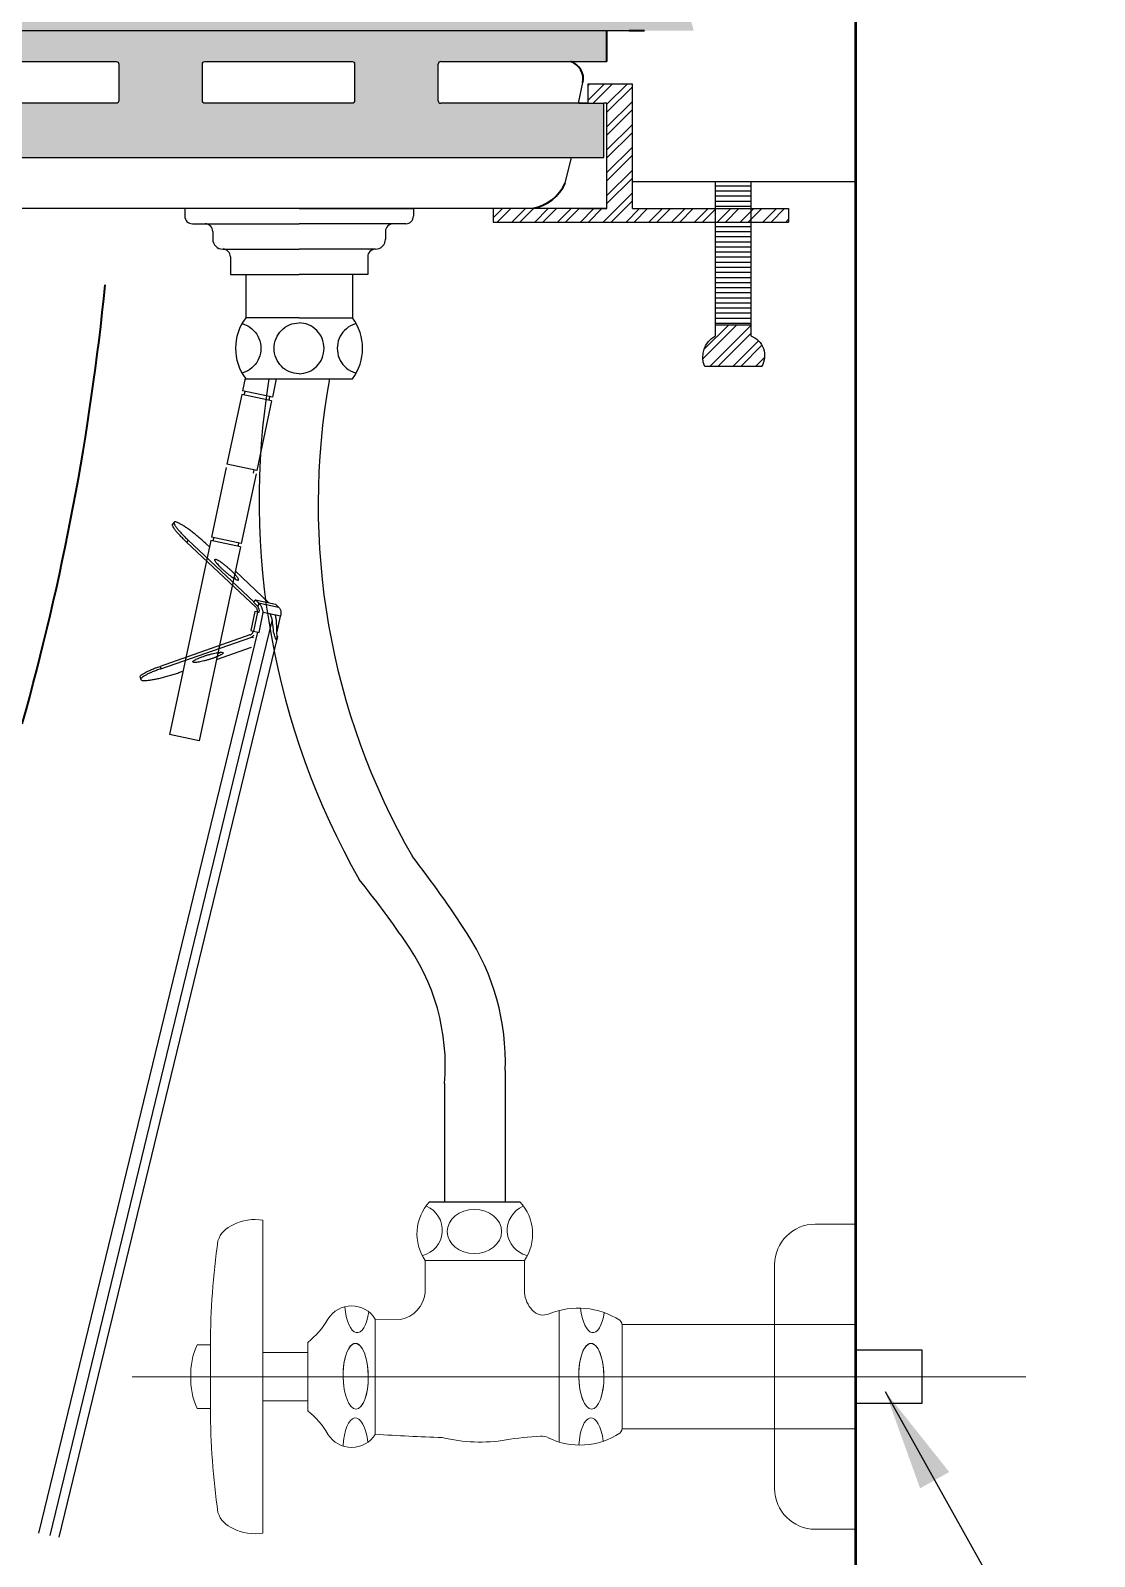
# Model space of a CAD drawing. Header units: millimetres. Extents: x 8119 to 10545, y -178 to 3253.
# Drawn here: x 9944.2 to 10153.5, y 1069.5 to 1369.5 of the extents above; entities that cross this region are included whole.
import ezdxf
from ezdxf.lldxf.tags import DXFTag

# ---------------------------------------------------------------- set-up
doc = ezdxf.new("R2010")
doc.units = ezdxf.units.MM
doc.header["$LTSCALE"] = 0.2
doc.layers.add('7', color=7, linetype='Continuous')
doc.layers.add('YA', color=7, linetype='Continuous')
for name, color, linetype, lineweight in [('AM_4', 40, 'Continuous', 13), ('AM_7', 4, 'AM_ISO08W050', 9), ('DIM', 3, 'Continuous', 15), ('LINE', 7, 'Continuous', 25), ('OUTLINE', 11, 'Continuous', 35), ('Y', 235, 'Continuous', 50)]:
    doc.layers.add(name, color=color, linetype=linetype, lineweight=lineweight)
doc.styles.add('h', font='', dxfattribs={"height": 28})
doc.styles.get('h').set_extended_font_data('Haansoft Batang')
tags = doc.linetypes.add('AM_ISO08W050', pattern=[18, 12, -1.5, 3, -1.5]).pattern_tags.tags
tags[10:11] = [DXFTag(74, 4), DXFTag(75, 0), DXFTag(340, '0'), DXFTag(46, 1.0), DXFTag(50, 0.0), DXFTag(44, 0.0), DXFTag(45, 0.0)]
tags[8:9] = [DXFTag(74, 4), DXFTag(75, 0), DXFTag(340, '0'), DXFTag(46, 1.0), DXFTag(50, 0.0), DXFTag(44, 0.0), DXFTag(45, 0.0)]
tags[6:7] = [DXFTag(74, 4), DXFTag(75, 0), DXFTag(340, '0'), DXFTag(46, 1.0), DXFTag(50, 0.0), DXFTag(44, 0.0), DXFTag(45, 0.0)]
tags[4:5] = [DXFTag(74, 4), DXFTag(75, 0), DXFTag(340, '0'), DXFTag(46, 1.0), DXFTag(50, 0.0), DXFTag(44, 0.0), DXFTag(45, 0.0)]
doc.dimstyles.new('SERIM', dxfattribs={"dimscale": 10, "dimtxt": 3, "dimasz": 2, "dimexe": 1, "dimexo": 1.5, "dimgap": 1, "dimtad": 1, "dimtoh": 1, "dimdec": 0, "dimdsep": 46, "dimtxsty": 'h', "dimcen": -0.3, "dimclrt": 2, "dimadec": 0, "dimazin": 0, "dimtfac": 1, "dimtdec": 0, "dimtmove": 1, "dimatfit": 3, "dimfxl": 0, "dimtolj": 1, "dimtzin": 0, "dimarcsym": 0})
pattern_1 = [(45, (901.8098, 15), (-2.245064, 2.245064), []), (45, (901.8098, 16.5875), (-2.245064, 2.245064), [])]
pattern_2 = [(0, (901.8098, 15), (0, 1), [])]

msp = doc.modelspace()

# ---------------------------------------------------------------- hatches: boundary and pattern name
at = {"layer": 'LINE'}
h = msp.add_hatch(color=256, dxfattribs=at)
h.dxf.hatch_style = 1
h.paths.add_polyline_path([(10068.99, 1374.54), (9569.05, 1374.54, 0.379146), (9563.55, 1369.54), (9577.45, 1369.54), (10061.99, 1369.54), (10064.99, 1369.54), (10074.63, 1369.54, 0.386899)])
h = msp.add_hatch(color=256, dxfattribs=at)
h.dxf.hatch_style = 1
h.paths.add_polyline_path([(9798.19, 1355.24), (9794.7, 1355.24, -0.414214), (9794.2, 1355.74), (9794.2, 1362.95, -0.414214), (9794.7, 1363.45), (9823.65, 1363.45, -0.414214), (9824.15, 1362.95), (9824.15, 1355.74, -0.414214), (9823.65, 1355.24), (9820.06, 1355.24), (9820.06, 1344.54), (10056.99, 1344.54), (10056.99, 1355.24), (10052.08, 1355.24), (10024.89, 1355.24, -0.414214), (10024.39, 1355.74), (10024.39, 1362.95, -0.414214), (10024.89, 1363.45), (10053.84, 1363.45), (10057.6, 1363.45), (10057.6, 1369.54), (9580.89, 1369.54), (9580.89, 1363.45), (9599.39, 1363.45, -0.414364), (9599.89, 1362.95), (9599.89, 1355.74, -0.414214), (9599.39, 1355.24), (9580.91, 1355.24), (9580.91, 1344.54), (9798.19, 1344.54)])
h.paths.add_polyline_path([(9615.75, 1355.74), (9615.75, 1362.95, -0.414214), (9616.25, 1363.45), (9645.2, 1363.45, -0.414214), (9645.7, 1362.95), (9645.7, 1355.74, -0.414214), (9645.2, 1355.24), (9616.25, 1355.24, -0.414214)], flags=16)
h.paths.add_polyline_path([(9658.45, 1355.74), (9658.45, 1362.95, -0.414214), (9658.95, 1363.45), (9687.9, 1363.45, -0.414214), (9688.4, 1362.95), (9688.4, 1355.74, -0.414214), (9687.9, 1355.24), (9658.95, 1355.24, -0.414214)], flags=16)
h.paths.add_polyline_path([(9703.77, 1355.74), (9703.77, 1362.95, -0.414214), (9704.27, 1363.45), (9733.22, 1363.45, -0.414214), (9733.72, 1362.95), (9733.72, 1355.74, -0.414214), (9733.22, 1355.24), (9704.27, 1355.24, -0.414214)], flags=16)
h.paths.add_polyline_path([(9748.4, 1355.74), (9748.4, 1362.95, -0.414214), (9748.9, 1363.45), (9777.84, 1363.45, -0.414214), (9778.34, 1362.95), (9778.34, 1355.74, -0.414214), (9777.84, 1355.24), (9748.9, 1355.24, -0.414214)], flags=16)
h.paths.add_polyline_path([(9840, 1355.74), (9840, 1362.95, -0.414214), (9840.5, 1363.45), (9869.45, 1363.45, -0.414214), (9869.95, 1362.95), (9869.95, 1355.74, -0.414214), (9869.45, 1355.24), (9840.5, 1355.24, -0.414214)], flags=16)
h.paths.add_polyline_path([(9885.22, 1355.74), (9885.22, 1362.95, -0.414214), (9885.72, 1363.45), (9914.67, 1363.45, -0.414214), (9915.17, 1362.95), (9915.17, 1355.74, -0.414214), (9914.67, 1355.24), (9885.72, 1355.24, -0.414214)], flags=16)
h.paths.add_polyline_path([(9931.61, 1355.74), (9931.61, 1362.95, -0.414214), (9932.11, 1363.45), (9961.06, 1363.45, -0.414214), (9961.56, 1362.95), (9961.56, 1355.74, -0.414214), (9961.06, 1355.24), (9932.11, 1355.24, -0.414214)], flags=16)
h.paths.add_polyline_path([(9978, 1355.74), (9978, 1362.95, -0.414214), (9978.5, 1363.45), (10007.45, 1363.45, -0.414214), (10007.95, 1362.95), (10007.95, 1355.74, -0.414214), (10007.45, 1355.24), (9978.5, 1355.24, -0.414214)], flags=16)
h = msp.add_hatch(dxfattribs=at)
h.set_pattern_fill('STEEL', color=256)
h.set_pattern_definition(pattern_1)
h.paths.add_polyline_path([(10062.6, 1359.01), (10053.83, 1359.01), (10053.83, 1355.24), (10057.29, 1355.24), (10057.6, 1355.24), (10057.6, 1334.54), (10035.22, 1334.54), (10035.22, 1331.87), (10078.95, 1331.87), (10078.95, 1334.54), (10062.6, 1334.54)])
h = msp.add_hatch(dxfattribs=at)
h.set_pattern_fill('_USER', color=256, pattern_type=0)
h.set_pattern_definition(pattern_2)
h.paths.add_polyline_path([(10078.95, 1339.85), (10085.89, 1339.85), (10085.89, 1334.54), (10078.95, 1334.54)])
h = msp.add_hatch(dxfattribs=at)
h.set_pattern_fill('STEEL', color=256)
h.set_pattern_definition(pattern_1)
h.paths.add_polyline_path([(10085.89, 1331.87), (10085.89, 1334.54), (10078.95, 1334.54), (10078.95, 1331.87)])
h = msp.add_hatch(dxfattribs=at)
h.set_pattern_fill('STEEL', color=256)
h.set_pattern_definition(pattern_1)
h.paths.add_polyline_path([(10093.33, 1334.54), (10085.89, 1334.54), (10085.89, 1331.87), (10093.33, 1331.87)])
h = msp.add_hatch(dxfattribs=at)
h.set_pattern_fill('_USER', color=256, pattern_type=0)
h.set_pattern_definition(pattern_2)
h.paths.add_polyline_path([(10078.95, 1331.87), (10085.89, 1331.87), (10085.89, 1311.61), (10078.95, 1311.61)])
h = msp.add_hatch(dxfattribs=at)
h.set_pattern_fill('STEEL', color=256)
h.set_pattern_definition(pattern_1)
h.paths.add_polyline_path([(10078.95, 1311.61), (10078.95, 1309.47, 0.394585), (10076.83, 1303.48), (10088.02, 1303.48, 0.47148), (10085.89, 1309.51), (10085.89, 1311.61)])

# ---------------------------------------------------------------- linework, layer by layer
at = {"layer": '7'}
for p, q in [((9974.53, 1334.54), (9974.53, 1333.04)), ((9997.03, 1334.54), (9974.53, 1334.54)), ((9997.03, 1334.54), (10019.53, 1334.54)), ((10019.53, 1334.54), (10019.53, 1333.04)), ((9976.03, 1331.54), (9978.53, 1331.54)), ((9978.53, 1331.54), (9997.03, 1331.54)), ((9980.03, 1330.04), (9980.03, 1328.54)), ((10015.53, 1331.54), (9997.03, 1331.54)), ((10014.03, 1330.04), (10014.03, 1328.54)), ((10018.03, 1331.54), (10015.53, 1331.54)), ((9982.03, 1326.54), (9997.03, 1326.54)), ((10012.03, 1326.54), (9997.03, 1326.54)), ((9983.53, 1325.04), (9983.53, 1321.54)), ((10010.53, 1325.04), (10010.53, 1321.54)), ((9983.53, 1321.54), (9997.03, 1321.54)), ((9986.53, 1321.54), (9986.53, 1313.04)), ((10010.53, 1321.54), (9997.03, 1321.54)), ((10007.53, 1321.54), (10007.53, 1313.04)), ((9997.03, 1313.04), (9986.53, 1313.04)), ((9997.03, 1313.04), (10007.53, 1313.04)), ((9986.43, 1301.17), (9985.9, 1298.67)), ((9986.53, 1301.04), (10007.53, 1301.04)), ((9992.53, 1301.04), (9991.77, 1297.42)), ((9985.75, 1297.98), (9982.84, 1284.29)), ((9991.62, 1296.73), (9985.75, 1297.98)), ((9991.77, 1297.42), (9985.9, 1298.67)), ((9986.24, 1297.88), (9986.39, 1298.56)), ((9991.62, 1296.73), (9988.71, 1283.04)), ((9991.13, 1296.84), (9991.28, 1297.52)), ((9982.69, 1283.6), (9979.78, 1269.91)), ((9988.71, 1283.04), (9982.84, 1284.29)), ((9988.56, 1282.35), (9985.65, 1268.66)), ((9988.07, 1282.46), (9988.22, 1283.14))]:
    msp.add_line(p, q, dxfattribs=at)
at = {"layer": '7', "color": 0}
for p, q in [((9972.45, 1272.86), (9972.13, 1272.48)), ((9985.65, 1268.66), (9979.78, 1269.91)), ((9980.13, 1269.12), (9980.27, 1269.8)), ((9979.64, 1269.22), (9971.53, 1231.08)), ((9975.21, 1269.31), (9974.88, 1268.94)), ((9974.88, 1268.94), (9988.53, 1256.12)), ((9988.13, 1257.17), (9975.21, 1269.31)), ((9985.51, 1267.98), (9977.4, 1229.83)), ((9979.38, 1267.99), (9978.78, 1268.56)), ((9985.51, 1267.98), (9979.64, 1269.22)), ((9985.02, 1268.08), (9985.16, 1268.76)), ((9991.08, 1257), (9984.49, 1263.19)), ((9988.45, 1257.55), (9988.06, 1257.11)), ((9989.06, 1256.98), (9988.45, 1257.55)), ((9988.45, 1257.55), (9992.37, 1256.72)), ((9988.32, 1255.28), (9987.52, 1251.52)), ((9988.06, 1257.11), (9988.67, 1256.53)), ((9988.87, 1255.16), (9988.07, 1251.4)), ((9989.12, 1255.11), (9988.32, 1255.28)), ((9989.1, 1256.94), (9988.94, 1256.19)), ((9989.06, 1256.98), (9992.98, 1256.15)), ((9989.16, 1251.17), (9989.99, 1255.08)), ((9993.34, 1254.37), (9989.95, 1255.09)), ((9992.98, 1256.15), (9992.37, 1256.72)), ((9993.32, 1254.38), (9992.66, 1251.27)), ((9948.08, 1073.56), (9991.71, 1253.47)), ((9987.53, 1251.52), (9989.16, 1251.17)), ((9992.67, 1251.08), (9993.36, 1254.37)), ((9988.86, 1251.23), (9945.79, 1074.01)), ((9992.78, 1250.4), (9949.74, 1073.22)), ((9987.37, 1250.67), (9969.69, 1244.5)), ((9969.83, 1244.03), (9987.51, 1250.19)), ((9988.03, 1250.08), (9987.51, 1250.19)), ((9992.69, 1250.42), (9992.78, 1250.4)), ((9980.8, 1245.85), (9987.64, 1248.24)), ((9965.73, 1242.39), (9965.87, 1241.92)), ((9969.69, 1244.5), (9969.83, 1244.03)), ((9973.4, 1243.27), (9974.18, 1243.54)), ((9977.4, 1229.83), (9971.53, 1231.08))]:
    msp.add_line(p, q, dxfattribs=at)
at = {"layer": '7'}
for points in [[(9985.79, 1311.9, -0.038645), (9986.49, 1311.66, -0.099233), (9988.08, 1310.57, -0.097724), (9989.14, 1308.96, -0.096683), (9989.52, 1307.04, -0.096683), (9989.14, 1305.12, -0.097724), (9988.08, 1303.5, -0.099233), (9986.49, 1302.42, -0.038645), (9985.79, 1302.18, -0.100326)], [(9997.03, 1302.04, -0.100326), (9995.16, 1302.42, -0.099233), (9993.56, 1303.5, -0.097724), (9992.5, 1305.12, -0.096683), (9992.13, 1307.04, -0.096683), (9992.5, 1308.96, -0.097724), (9993.56, 1310.57, -0.099233), (9995.16, 1311.66, -0.100326), (9997.03, 1312.04)], [(9997.03, 1302.04, 0.100326), (9998.9, 1302.42, 0.099233), (10000.49, 1303.5, 0.097724), (10001.55, 1305.12, 0.096683), (10001.93, 1307.04, 0.096683), (10001.55, 1308.96, 0.097724), (10000.49, 1310.57, 0.099233), (9998.9, 1311.66, 0.100326), (9997.03, 1312.04)], [(10008.27, 1311.9, 0.038645), (10007.57, 1311.66, 0.099233), (10005.97, 1310.57, 0.097724), (10004.91, 1308.96, 0.096683), (10004.54, 1307.04, 0.096683), (10004.91, 1305.12, 0.097724), (10005.97, 1303.5, 0.099233), (10007.57, 1302.42, 0.038645), (10008.27, 1302.18, 0.100326)]]:
    msp.add_lwpolyline(points, format="xyb", dxfattribs=at)
for centre, radius, start, end in [((9976.03, 1333.04), 1.5, 180, 270), ((10018.03, 1333.04), 1.5, 270, 0), ((9978.53, 1330.04), 1.5, 0, 90), ((10015.53, 1330.04), 1.5, 90, 180), ((9982.03, 1328.54), 2, 180, 270), ((9982.03, 1325.04), 1.5, 0, 90), ((10012.03, 1325.04), 1.5, 90, 180), ((10012.03, 1328.54), 2, 270, 0), ((9994.53, 1307.04), 10, 143.1301, 216.8699), ((9994.53, 1307.04), 10, 143.1301, 216.8699), ((9999.53, 1307.04), 10, 323.1301, 36.8699)]:
    msp.add_arc(centre, radius, start, end, dxfattribs=at)
at = {"layer": '7', "color": 0}
for points in [[(9974.88, 1268.94), (9974.21, 1269.59), (9973.61, 1270.21), (9973.09, 1270.78), (9972.67, 1271.29), (9972.36, 1271.73), (9972.16, 1272.09), (9972.09, 1272.34), (9972.13, 1272.48)], [(9974.88, 1268.94), (9974.21, 1269.59), (9973.61, 1270.21), (9973.09, 1270.78), (9972.67, 1271.29), (9972.36, 1271.73), (9972.16, 1272.09), (9972.09, 1272.34), (9972.13, 1272.48)], [(9974.88, 1268.94), (9974.21, 1269.59), (9973.61, 1270.21), (9973.09, 1270.78), (9972.67, 1271.29), (9972.36, 1271.73), (9972.16, 1272.09), (9972.09, 1272.34), (9972.13, 1272.48)], [(9972.45, 1272.86), (9972.41, 1272.72), (9972.48, 1272.46), (9972.68, 1272.11), (9972.99, 1271.67), (9973.41, 1271.15), (9973.93, 1270.58), (9974.54, 1269.96), (9975.21, 1269.31)], [(9972.45, 1272.86), (9972.41, 1272.72), (9972.48, 1272.46), (9972.68, 1272.11), (9972.99, 1271.67), (9973.41, 1271.15), (9973.93, 1270.58), (9974.54, 1269.96), (9975.21, 1269.31)], [(9972.45, 1272.86), (9972.41, 1272.72), (9972.48, 1272.46), (9972.68, 1272.11), (9972.99, 1271.67), (9973.41, 1271.15), (9973.93, 1270.58), (9974.54, 1269.96), (9975.21, 1269.31)], [(9978.78, 1268.56), (9978.06, 1269.21), (9977.31, 1269.86), (9976.55, 1270.49), (9975.81, 1271.07), (9975.1, 1271.59), (9974.44, 1272.05), (9973.84, 1272.41), (9973.34, 1272.68), (9972.93, 1272.85), (9972.64, 1272.92), (9972.46, 1272.87), (9972.45, 1272.86)], [(9978.78, 1268.56), (9978.06, 1269.21), (9977.31, 1269.86), (9976.55, 1270.49), (9975.81, 1271.07), (9975.1, 1271.59), (9974.44, 1272.05), (9973.84, 1272.41), (9973.34, 1272.68), (9972.93, 1272.85), (9972.64, 1272.92), (9972.46, 1272.87), (9972.45, 1272.86)], [(9978.78, 1268.56), (9978.06, 1269.21), (9977.31, 1269.86), (9976.55, 1270.49), (9975.81, 1271.07), (9975.1, 1271.59), (9974.44, 1272.05), (9973.84, 1272.41), (9973.34, 1272.68), (9972.93, 1272.85), (9972.64, 1272.92), (9972.46, 1272.87), (9972.45, 1272.86)], [(9980.44, 1265.52), (9980.41, 1265.46), (9980.45, 1265.31), (9980.49, 1265.24)], [(9980.44, 1265.52), (9980.41, 1265.46), (9980.45, 1265.31), (9980.49, 1265.24)], [(9980.44, 1265.52), (9980.41, 1265.46), (9980.45, 1265.31), (9980.49, 1265.24)], [(9980.6, 1265.54), (9980.46, 1265.54), (9980.44, 1265.52)], [(9980.6, 1265.54), (9980.46, 1265.54), (9980.44, 1265.52)], [(9980.6, 1265.54), (9980.46, 1265.54), (9980.44, 1265.52)], [(9980.49, 1265.24), (9980.58, 1265.08), (9980.8, 1264.8), (9981.09, 1264.46), (9981.45, 1264.09), (9981.86, 1263.69), (9982.3, 1263.29), (9982.76, 1262.89), (9983.22, 1262.52), (9983.67, 1262.19), (9984.08, 1261.9), (9984.44, 1261.68), (9984.74, 1261.53), (9984.96, 1261.45)], [(9984.37, 1262.63), (9984.11, 1262.91), (9983.7, 1263.3), (9983.26, 1263.7), (9982.8, 1264.1), (9982.33, 1264.47), (9981.89, 1264.81), (9981.48, 1265.09), (9981.12, 1265.31), (9980.82, 1265.47), (9980.6, 1265.54)], [(9984.61, 1261.59), (9984.43, 1261.82), (9984.25, 1262.04)], [(9985.12, 1261.47), (9985.14, 1261.53), (9985.1, 1261.69), (9984.97, 1261.91), (9984.75, 1262.2), (9984.46, 1262.53), (9984.37, 1262.63)], [(9985.12, 1261.47), (9985.14, 1261.53), (9985.1, 1261.69), (9984.97, 1261.91), (9984.75, 1262.2), (9984.46, 1262.53), (9984.37, 1262.63)], [(9985.12, 1261.47), (9985.14, 1261.53), (9985.1, 1261.69), (9984.97, 1261.91), (9984.75, 1262.2), (9984.46, 1262.53), (9984.37, 1262.63)], [(9984.96, 1261.45), (9985.09, 1261.45), (9985.12, 1261.47)], [(9984.96, 1261.45), (9985.09, 1261.45), (9985.12, 1261.47)], [(9984.96, 1261.45), (9985.09, 1261.45), (9985.12, 1261.47)], [(9988.82, 1255.24), (9988.83, 1255.38), (9988.81, 1255.59), (9988.76, 1255.79), (9988.66, 1255.97), (9988.53, 1256.12)], [(9988.82, 1255.24), (9988.83, 1255.38), (9988.81, 1255.59), (9988.76, 1255.79), (9988.66, 1255.97), (9988.53, 1256.12)], [(9988.82, 1255.24), (9988.83, 1255.38), (9988.81, 1255.59), (9988.76, 1255.79), (9988.66, 1255.97), (9988.53, 1256.12)], [(9988.67, 1256.53), (9988.77, 1256.43), (9988.86, 1256.31), (9988.94, 1256.19)], [(9988.67, 1256.53), (9988.77, 1256.43), (9988.86, 1256.31), (9988.94, 1256.19)], [(9988.67, 1256.53), (9988.77, 1256.43), (9988.86, 1256.31), (9988.94, 1256.19)], [(9988.81, 1255.18), (9988.82, 1255.24)], [(9988.94, 1256.19), (9989.05, 1255.95), (9989.13, 1255.68), (9989.15, 1255.4), (9989.12, 1255.11)], [(9988.94, 1256.19), (9989.05, 1255.95), (9989.13, 1255.68), (9989.15, 1255.4), (9989.12, 1255.11)], [(9988.94, 1256.19), (9989.05, 1255.95), (9989.13, 1255.68), (9989.15, 1255.4), (9989.12, 1255.11)], [(9989.1, 1256.94), (9989.08, 1256.96), (9989.06, 1256.98)], [(9989.1, 1256.94), (9989.08, 1256.96), (9989.06, 1256.98)], [(9989.1, 1256.94), (9989.08, 1256.96), (9989.06, 1256.98)], [(9989.95, 1255.09), (9989.93, 1255.3), (9989.89, 1255.51), (9989.83, 1255.72), (9989.76, 1255.93), (9989.66, 1256.15), (9989.55, 1256.36), (9989.42, 1256.57), (9989.26, 1256.76), (9989.1, 1256.94)], [(9989.95, 1255.09), (9989.93, 1255.3), (9989.89, 1255.51), (9989.83, 1255.72), (9989.76, 1255.93), (9989.66, 1256.15), (9989.55, 1256.36), (9989.42, 1256.57), (9989.26, 1256.76), (9989.1, 1256.94)], [(9989.95, 1255.09), (9989.93, 1255.3), (9989.89, 1255.51), (9989.83, 1255.72), (9989.76, 1255.93), (9989.66, 1256.15), (9989.55, 1256.36), (9989.42, 1256.57), (9989.26, 1256.76), (9989.1, 1256.94)], [(9991.28, 1254.81), (9991.37, 1254.67), (9991.43, 1254.54), (9991.48, 1254.4), (9991.52, 1254.27), (9991.56, 1254.14), (9991.6, 1254.01), (9991.65, 1253.88), (9991.68, 1253.75), (9991.7, 1253.61), (9991.71, 1253.47)], [(9991.28, 1254.81), (9991.37, 1254.67), (9991.43, 1254.54), (9991.48, 1254.4), (9991.52, 1254.27), (9991.56, 1254.14), (9991.6, 1254.01), (9991.65, 1253.88), (9991.68, 1253.75), (9991.7, 1253.61), (9991.71, 1253.47)], [(9991.28, 1254.81), (9991.37, 1254.67), (9991.43, 1254.54), (9991.48, 1254.4), (9991.52, 1254.27), (9991.56, 1254.14), (9991.6, 1254.01), (9991.65, 1253.88), (9991.68, 1253.75), (9991.7, 1253.61), (9991.71, 1253.47)], [(9992.58, 1253.29), (9992.58, 1253.43), (9992.57, 1253.57), (9992.54, 1253.7), (9992.51, 1253.82), (9992.49, 1253.95), (9992.47, 1254.08), (9992.46, 1254.2), (9992.44, 1254.33), (9992.41, 1254.45), (9992.39, 1254.57)], [(9992.58, 1253.29), (9992.58, 1253.43), (9992.57, 1253.57), (9992.54, 1253.7), (9992.51, 1253.82), (9992.49, 1253.95), (9992.47, 1254.08), (9992.46, 1254.2), (9992.44, 1254.33), (9992.41, 1254.45), (9992.39, 1254.57)], [(9992.58, 1253.29), (9992.58, 1253.43), (9992.57, 1253.57), (9992.54, 1253.7), (9992.51, 1253.82), (9992.49, 1253.95), (9992.47, 1254.08), (9992.46, 1254.2), (9992.44, 1254.33), (9992.41, 1254.45), (9992.39, 1254.57)], [(9993.02, 1256.11), (9993, 1256.13), (9992.98, 1256.15)], [(9993.02, 1256.11), (9993, 1256.13), (9992.98, 1256.15)], [(9993.02, 1256.11), (9993, 1256.13), (9992.98, 1256.15)], [(9993.02, 1256.11), (9993.18, 1255.93), (9993.3, 1255.74), (9993.38, 1255.53), (9993.44, 1255.31), (9993.46, 1255.08), (9993.45, 1254.84), (9993.42, 1254.65)], [(9993.02, 1256.11), (9993.18, 1255.93), (9993.3, 1255.74), (9993.38, 1255.53), (9993.44, 1255.31), (9993.46, 1255.08), (9993.45, 1254.84), (9993.42, 1254.65)], [(9993.02, 1256.11), (9993.18, 1255.93), (9993.3, 1255.74), (9993.38, 1255.53), (9993.44, 1255.31), (9993.46, 1255.08), (9993.45, 1254.84), (9993.42, 1254.65)], [(9993.42, 1254.65), (9993.41, 1254.6), (9993.34, 1254.37)], [(9993.42, 1254.65), (9993.41, 1254.6), (9993.34, 1254.37)], [(9993.42, 1254.65), (9993.41, 1254.6), (9993.34, 1254.37)], [(9987.97, 1251.28), (9988.01, 1251.41)], [(9991.71, 1253.47), (9991.72, 1253.27), (9991.74, 1253.08), (9991.77, 1252.88), (9991.8, 1252.69), (9991.84, 1252.47), (9991.88, 1252.23), (9991.9, 1251.95), (9991.92, 1251.65), (9991.96, 1251.32), (9992.05, 1250.98), (9992.15, 1250.66), (9992.24, 1250.37), (9992.32, 1250.12), (9992.39, 1249.93), (9992.47, 1249.8), (9992.54, 1249.74), (9992.6, 1249.77), (9992.64, 1249.87), (9992.65, 1249.91)], [(9991.71, 1253.47), (9991.72, 1253.27), (9991.74, 1253.08), (9991.77, 1252.88), (9991.8, 1252.69), (9991.84, 1252.47), (9991.88, 1252.23), (9991.9, 1251.95), (9991.92, 1251.65), (9991.96, 1251.32), (9992.05, 1250.98), (9992.15, 1250.66), (9992.24, 1250.37), (9992.32, 1250.12), (9992.39, 1249.93), (9992.47, 1249.8), (9992.54, 1249.74), (9992.6, 1249.77), (9992.64, 1249.87), (9992.65, 1249.91)], [(9991.71, 1253.47), (9991.72, 1253.27), (9991.74, 1253.08), (9991.77, 1252.88), (9991.8, 1252.69), (9991.84, 1252.47), (9991.88, 1252.23), (9991.9, 1251.95), (9991.92, 1251.65), (9991.96, 1251.32), (9992.05, 1250.98), (9992.15, 1250.66), (9992.24, 1250.37), (9992.32, 1250.12), (9992.39, 1249.93), (9992.47, 1249.8), (9992.54, 1249.74), (9992.6, 1249.77), (9992.64, 1249.87), (9992.65, 1249.91)], [(9992.65, 1249.91), (9992.67, 1250.04), (9992.69, 1250.27), (9992.69, 1250.53), (9992.68, 1250.83), (9992.66, 1251.16), (9992.66, 1251.48), (9992.66, 1251.79), (9992.67, 1252.06), (9992.66, 1252.3), (9992.63, 1252.51), (9992.61, 1252.7), (9992.6, 1252.9), (9992.59, 1253.09), (9992.58, 1253.29)], [(9987.37, 1250.67), (9987.55, 1250.75), (9987.71, 1250.88), (9987.85, 1251.03), (9987.95, 1251.22), (9987.97, 1251.28)], [(9987.37, 1250.67), (9987.55, 1250.75), (9987.71, 1250.88), (9987.85, 1251.03), (9987.95, 1251.22), (9987.97, 1251.28)], [(9987.37, 1250.67), (9987.55, 1250.75), (9987.71, 1250.88), (9987.85, 1251.03), (9987.95, 1251.22), (9987.97, 1251.28)], [(9988.15, 1250.64), (9988.03, 1250.51), (9987.78, 1250.32), (9987.51, 1250.19)], [(9988.15, 1250.64), (9988.03, 1250.51), (9987.78, 1250.32), (9987.51, 1250.19)], [(9988.15, 1250.64), (9988.03, 1250.51), (9987.78, 1250.32), (9987.51, 1250.19)], [(9976.15, 1245.37), (9976.15, 1245.43), (9976.25, 1245.56), (9976.47, 1245.71), (9976.78, 1245.88), (9977.18, 1246.07), (9977.66, 1246.27), (9978.19, 1246.46), (9978.76, 1246.65), (9979.34, 1246.82), (9979.92, 1246.98), (9980.46, 1247.1), (9980.95, 1247.19), (9981.37, 1247.25), (9981.7, 1247.27), (9981.94, 1247.25)], [(9976.29, 1245.28), (9976.17, 1245.34), (9976.15, 1245.37)], [(9976.29, 1245.28), (9976.17, 1245.34), (9976.15, 1245.37)], [(9976.29, 1245.28), (9976.17, 1245.34), (9976.15, 1245.37)], [(9980.92, 1246.41), (9980.57, 1246.27), (9980.04, 1246.07), (9979.47, 1245.88), (9978.89, 1245.71), (9978.31, 1245.56), (9977.77, 1245.43), (9977.28, 1245.34), (9976.86, 1245.28), (9976.53, 1245.26), (9976.29, 1245.28)], [(9982.08, 1247.16), (9982.08, 1247.1), (9981.98, 1246.98), (9981.76, 1246.82), (9981.45, 1246.65), (9981.05, 1246.46), (9980.92, 1246.41)], [(9982.08, 1247.16), (9982.08, 1247.1), (9981.98, 1246.98), (9981.76, 1246.82), (9981.45, 1246.65), (9981.05, 1246.46), (9980.92, 1246.41)], [(9982.08, 1247.16), (9982.08, 1247.1), (9981.98, 1246.98), (9981.76, 1246.82), (9981.45, 1246.65), (9981.05, 1246.46), (9980.92, 1246.41)], [(9981.57, 1247.26), (9981.31, 1247.12), (9981.05, 1247)], [(9981.94, 1247.25), (9982.06, 1247.19), (9982.08, 1247.16)], [(9981.94, 1247.25), (9982.06, 1247.19), (9982.08, 1247.16)], [(9981.94, 1247.25), (9982.06, 1247.19), (9982.08, 1247.16)], [(9965.73, 1242.39), (9965.75, 1242.53), (9965.92, 1242.74), (9966.24, 1242.98), (9966.71, 1243.25), (9967.3, 1243.55), (9968.01, 1243.87), (9968.81, 1244.19), (9969.69, 1244.5)], [(9965.73, 1242.39), (9965.75, 1242.53), (9965.92, 1242.74), (9966.24, 1242.98), (9966.71, 1243.25), (9967.3, 1243.55), (9968.01, 1243.87), (9968.81, 1244.19), (9969.69, 1244.5)], [(9965.73, 1242.39), (9965.75, 1242.53), (9965.92, 1242.74), (9966.24, 1242.98), (9966.71, 1243.25), (9967.3, 1243.55), (9968.01, 1243.87), (9968.81, 1244.19), (9969.69, 1244.5)], [(9969.83, 1244.03), (9968.96, 1243.71), (9968.15, 1243.39), (9967.45, 1243.08), (9966.85, 1242.78), (9966.39, 1242.51), (9966.07, 1242.26), (9965.89, 1242.06), (9965.87, 1241.92)], [(9969.83, 1244.03), (9968.96, 1243.71), (9968.15, 1243.39), (9967.45, 1243.08), (9966.85, 1242.78), (9966.39, 1242.51), (9966.07, 1242.26), (9965.89, 1242.06), (9965.87, 1241.92)], [(9969.83, 1244.03), (9968.96, 1243.71), (9968.15, 1243.39), (9967.45, 1243.08), (9966.85, 1242.78), (9966.39, 1242.51), (9966.07, 1242.26), (9965.89, 1242.06), (9965.87, 1241.92)], [(9965.87, 1241.92), (9965.88, 1241.9), (9966.02, 1241.79), (9966.32, 1241.72), (9966.76, 1241.71), (9967.33, 1241.76), (9968.02, 1241.85), (9968.8, 1241.99), (9969.67, 1242.18), (9970.59, 1242.41), (9971.53, 1242.68), (9972.48, 1242.96), (9973.4, 1243.27)], [(9965.87, 1241.92), (9965.88, 1241.9), (9966.02, 1241.79), (9966.32, 1241.72), (9966.76, 1241.71), (9967.33, 1241.76), (9968.02, 1241.85), (9968.8, 1241.99), (9969.67, 1242.18), (9970.59, 1242.41), (9971.53, 1242.68), (9972.48, 1242.96), (9973.4, 1243.27)], [(9965.87, 1241.92), (9965.88, 1241.9), (9966.02, 1241.79), (9966.32, 1241.72), (9966.76, 1241.71), (9967.33, 1241.76), (9968.02, 1241.85), (9968.8, 1241.99), (9969.67, 1242.18), (9970.59, 1242.41), (9971.53, 1242.68), (9972.48, 1242.96), (9973.4, 1243.27)]]:
    msp.add_spline(points, degree=3, dxfattribs=at)
for points, knots in [([(9980.49, 1265.24), (9980.52, 1265.19), (9980.61, 1265.03), (9980.82, 1264.77), (9981.1, 1264.44), (9981.46, 1264.07), (9981.86, 1263.68), (9982.3, 1263.29), (9982.75, 1262.9), (9983.21, 1262.53), (9983.65, 1262.2), (9983.98, 1261.97), (9984.16, 1261.85), (9984.2, 1261.82)], [0, 0, 0, 0, 0.184962, 0.543099, 0.987948, 1.503848, 2.071878, 2.670879, 3.278402, 3.871645, 4.428396, 4.927975, 5.072969, 5.072969, 5.072969, 5.072969]), ([(9980.49, 1265.24), (9980.52, 1265.19), (9980.61, 1265.03), (9980.82, 1264.77), (9981.1, 1264.44), (9981.46, 1264.07), (9981.86, 1263.68), (9982.3, 1263.29), (9982.75, 1262.9), (9983.21, 1262.53), (9983.65, 1262.2), (9983.98, 1261.97), (9984.16, 1261.85), (9984.2, 1261.82)], [0, 0, 0, 0, 0.184962, 0.543099, 0.987948, 1.503848, 2.071878, 2.670879, 3.278402, 3.871645, 4.428396, 4.927975, 5.072969, 5.072969, 5.072969, 5.072969]), ([(9984.37, 1262.63), (9984.28, 1262.72), (9984.07, 1262.95), (9983.69, 1263.31), (9983.26, 1263.71), (9982.8, 1264.1), (9982.34, 1264.47), (9981.91, 1264.8), (9981.5, 1265.08), (9981.14, 1265.3), (9980.85, 1265.46), (9980.67, 1265.52), (9980.6, 1265.54)], [0.000193, 0.000193, 0.000193, 0.000193, 0.380185, 0.948214, 1.547216, 2.154738, 2.747981, 3.304733, 3.804311, 4.228517, 4.562715, 4.797626, 4.797626, 4.797626, 4.797626]), ([(9984.37, 1262.63), (9984.28, 1262.72), (9984.07, 1262.95), (9983.69, 1263.31), (9983.26, 1263.71), (9982.8, 1264.1), (9982.34, 1264.47), (9981.91, 1264.8), (9981.5, 1265.08), (9981.14, 1265.3), (9980.85, 1265.46), (9980.67, 1265.52), (9980.6, 1265.54)], [0.000193, 0.000193, 0.000193, 0.000193, 0.380185, 0.948214, 1.547216, 2.154738, 2.747981, 3.304733, 3.804311, 4.228517, 4.562715, 4.797626, 4.797626, 4.797626, 4.797626]), ([(9984.2, 1261.82), (9984.28, 1261.78), (9984.45, 1261.67), (9984.7, 1261.53), (9984.88, 1261.47), (9984.96, 1261.45)], [5.0729688, 5.0729688, 5.0729688, 5.0729688, 5.3521809, 5.6863785, 5.9212897, 5.9212897, 5.9212897, 5.9212897]), ([(9984.2, 1261.82), (9984.28, 1261.78), (9984.45, 1261.67), (9984.7, 1261.53), (9984.88, 1261.47), (9984.96, 1261.45)], [5.0729688, 5.0729688, 5.0729688, 5.0729688, 5.3521809, 5.6863785, 5.9212897, 5.9212897, 5.9212897, 5.9212897]), ([(9984.61, 1261.59), (9984.55, 1261.67), (9984.44, 1261.82), (9984.31, 1261.97), (9984.25, 1262.04)], [0, 0, 0, 0, 0.2974503, 0.5849658, 0.5849658, 0.5849658, 0.5849658]), ([(9984.61, 1261.59), (9984.55, 1261.67), (9984.44, 1261.82), (9984.31, 1261.97), (9984.25, 1262.04)], [0, 0, 0, 0, 0.2974503, 0.5849658, 0.5849658, 0.5849658, 0.5849658]), ([(9992.69, 1250.42), (9992.69, 1250.46), (9992.69, 1250.59), (9992.68, 1250.84), (9992.66, 1251.16), (9992.65, 1251.48), (9992.66, 1251.78), (9992.67, 1252.05), (9992.66, 1252.29), (9992.63, 1252.5), (9992.61, 1252.7), (9992.6, 1252.9), (9992.59, 1253.09), (9992.58, 1253.22), (9992.58, 1253.29)], [0.514304, 0.514304, 0.514304, 0.514304, 0.62645, 0.928623, 1.253519, 1.579321, 1.884235, 2.158043, 2.396029, 2.60689, 2.802985, 2.994368, 3.187947, 3.384709, 3.384709, 3.384709, 3.384709]), ([(9992.69, 1250.42), (9992.69, 1250.46), (9992.69, 1250.59), (9992.68, 1250.84), (9992.66, 1251.16), (9992.65, 1251.48), (9992.66, 1251.78), (9992.67, 1252.05), (9992.66, 1252.29), (9992.63, 1252.5), (9992.61, 1252.7), (9992.6, 1252.9), (9992.59, 1253.09), (9992.58, 1253.22), (9992.58, 1253.29)], [0.514304, 0.514304, 0.514304, 0.514304, 0.62645, 0.928623, 1.253519, 1.579321, 1.884235, 2.158043, 2.396029, 2.60689, 2.802985, 2.994368, 3.187947, 3.384709, 3.384709, 3.384709, 3.384709]), ([(9992.65, 1249.91), (9992.65, 1249.95), (9992.68, 1250.07), (9992.69, 1250.24), (9992.69, 1250.37), (9992.69, 1250.42)], [0, 0, 0, 0, 0.1365951, 0.360473, 0.5143043, 0.5143043, 0.5143043, 0.5143043]), ([(9992.65, 1249.91), (9992.65, 1249.95), (9992.68, 1250.07), (9992.69, 1250.24), (9992.69, 1250.37), (9992.69, 1250.42)], [0, 0, 0, 0, 0.1365951, 0.360473, 0.5143043, 0.5143043, 0.5143043, 0.5143043]), ([(9976.15, 1245.37), (9976.15, 1245.39), (9976.15, 1245.47), (9976.29, 1245.58), (9976.49, 1245.73), (9976.81, 1245.9), (9977.2, 1246.08), (9977.68, 1246.28), (9978.2, 1246.47), (9978.76, 1246.65), (9979.34, 1246.83), (9979.9, 1246.98), (9980.44, 1247.1), (9980.83, 1247.18), (9981.05, 1247.21), (9981.09, 1247.22)], [0, 0, 0, 0, 0.061129, 0.222077, 0.482593, 0.84073, 1.285579, 1.801479, 2.369509, 2.96851, 3.576033, 4.169275, 4.726027, 5.225606, 5.3706, 5.3706, 5.3706, 5.3706]), ([(9976.15, 1245.37), (9976.15, 1245.39), (9976.15, 1245.47), (9976.29, 1245.58), (9976.49, 1245.73), (9976.81, 1245.9), (9977.2, 1246.08), (9977.68, 1246.28), (9978.2, 1246.47), (9978.76, 1246.65), (9979.34, 1246.83), (9979.9, 1246.98), (9980.44, 1247.1), (9980.83, 1247.18), (9981.05, 1247.21), (9981.09, 1247.22)], [0, 0, 0, 0, 0.061129, 0.222077, 0.482593, 0.84073, 1.285579, 1.801479, 2.369509, 2.96851, 3.576033, 4.169275, 4.726027, 5.225606, 5.3706, 5.3706, 5.3706, 5.3706]), ([(9980.92, 1246.41), (9980.81, 1246.36), (9980.51, 1246.24), (9980.03, 1246.06), (9979.47, 1245.88), (9978.89, 1245.71), (9978.33, 1245.56), (9977.79, 1245.43), (9977.3, 1245.34), (9976.89, 1245.28), (9976.56, 1245.25), (9976.37, 1245.27), (9976.29, 1245.28)], [0.000193, 0.000193, 0.000193, 0.000193, 0.380185, 0.948214, 1.547216, 2.154738, 2.747981, 3.304733, 3.804311, 4.228517, 4.562715, 4.797626, 4.797626, 4.797626, 4.797626]), ([(9980.92, 1246.41), (9980.81, 1246.36), (9980.51, 1246.24), (9980.03, 1246.06), (9979.47, 1245.88), (9978.89, 1245.71), (9978.33, 1245.56), (9977.79, 1245.43), (9977.3, 1245.34), (9976.89, 1245.28), (9976.56, 1245.25), (9976.37, 1245.27), (9976.29, 1245.28)], [0.000193, 0.000193, 0.000193, 0.000193, 0.380185, 0.948214, 1.547216, 2.154738, 2.747981, 3.304733, 3.804311, 4.228517, 4.562715, 4.797626, 4.797626, 4.797626, 4.797626]), ([(9981.57, 1247.26), (9981.48, 1247.22), (9981.31, 1247.12), (9981.14, 1247.04), (9981.05, 1247)], [0, 0, 0, 0, 0.2974503, 0.5849658, 0.5849658, 0.5849658, 0.5849658]), ([(9981.57, 1247.26), (9981.48, 1247.22), (9981.31, 1247.12), (9981.14, 1247.04), (9981.05, 1247)], [0, 0, 0, 0, 0.2974503, 0.5849658, 0.5849658, 0.5849658, 0.5849658]), ([(9981.09, 1247.22), (9981.19, 1247.23), (9981.39, 1247.25), (9981.67, 1247.28), (9981.86, 1247.26), (9981.94, 1247.25)], [5.3705997, 5.3705997, 5.3705997, 5.3705997, 5.6498118, 5.9840093, 6.2189205, 6.2189205, 6.2189205, 6.2189205]), ([(9981.09, 1247.22), (9981.19, 1247.23), (9981.39, 1247.25), (9981.67, 1247.28), (9981.86, 1247.26), (9981.94, 1247.25)], [5.3705997, 5.3705997, 5.3705997, 5.3705997, 5.6498118, 5.9840093, 6.2189205, 6.2189205, 6.2189205, 6.2189205])]:
    msp.add_open_spline(points, degree=3, knots=knots, dxfattribs=at)
for points in [[(9984.25, 1262.04), (9984.25, 1262.04), (9984.25, 1262.04), (9984.25, 1262.04)], [(9984.25, 1262.04), (9984.25, 1262.04), (9984.25, 1262.04), (9984.25, 1262.04)], [(9984.37, 1262.63), (9984.37, 1262.63), (9984.37, 1262.63), (9984.37, 1262.63)], [(9984.37, 1262.63), (9984.37, 1262.63), (9984.37, 1262.63), (9984.37, 1262.63)], [(9980.92, 1246.41), (9980.92, 1246.41), (9980.92, 1246.41), (9980.92, 1246.41)], [(9980.92, 1246.41), (9980.92, 1246.41), (9980.92, 1246.41), (9980.92, 1246.41)], [(9981.05, 1247), (9981.05, 1247), (9981.05, 1247), (9981.05, 1247)], [(9981.05, 1247), (9981.05, 1247), (9981.05, 1247), (9981.05, 1247)]]:
    msp.add_open_spline(points, degree=3, dxfattribs=at)
at = {"layer": 'AM_4', "color": 0}
for p, q in [((10031.59, 1139.19), (10022.71, 1139.19)), ((10031.59, 1139.19), (10040.48, 1139.19)), ((9989.9, 1135.57), (9989.9, 1104.81)), ((10106.59, 1134.81), (10098.59, 1134.81)), ((10021.84, 1127.64), (10031.59, 1127.64)), ((10041.35, 1127.64), (10031.59, 1127.64)), ((10041.35, 1127.64), (10041.35, 1121.3)), ((10090.59, 1104.81), (10090.59, 1126.81)), ((10048.18, 1091.97), (10048.18, 1117.8)), ((10012.02, 1104.81), (10012.02, 1116.15)), ((10060.61, 1115.06), (10106.59, 1115.06)), ((10060.61, 1114.66), (10060.61, 1104.81)), ((9979.58, 1111.06), (9979.58, 1104.81)), ((9998.72, 1111.55), (9998.72, 1104.81)), ((9998.72, 1109.57), (9989.9, 1109.57)), ((9979.58, 1098.57), (9979.58, 1104.81)), ((9989.9, 1074.06), (9989.9, 1104.81)), ((9998.72, 1098.07), (9998.72, 1104.81)), ((10012.02, 1104.81), (10012.02, 1093.47)), ((10060.61, 1094.97), (10060.61, 1104.81)), ((10090.59, 1104.81), (10090.59, 1082.81)), ((9998.72, 1100.06), (9989.9, 1100.06)), ((10060.61, 1094.56), (10106.59, 1094.56)), ((10106.59, 1074.81), (10098.59, 1074.81))]:
    msp.add_line(p, q, dxfattribs=at)
for points in [[(9989.9, 1135.57, 0.166914), (9984.06, 1134.66, 0.233433), (9981.07, 1131.55, 0.034886), (9979.58, 1111.06), (9976.97, 1111.06, 0.123331), (9975.74, 1104.75)], [(10021.84, 1127.64), (10021.84, 1121.3, -0.330731), (10016.99, 1116.08), (10012.02, 1116.15)], [(9989.9, 1074.06, -0.166914), (9984.06, 1074.97, -0.233433), (9981.07, 1078.07, -0.034886), (9979.58, 1098.57), (9976.97, 1098.57, -0.123331), (9975.74, 1104.87)]]:
    msp.add_lwpolyline(points, format="xyb", dxfattribs=at)
for centre, radius, start, end in [((10029.47, 1132.87), 9.25, 136.9454, 214.442), ((10020.08, 1133.6), 5.13, 284.2499, 66.949), ((10043.11, 1133.6), 5.13, 113.051, 255.7501), ((10033.72, 1132.87), 9.25, 325.558, 43.0546), ((10098.59, 1126.81), 8, 90, 180), ((10047.29, 1121.95), 5.97, 186.2896, 222.8818), ((10007.36, 1113.23), 5.5, 32.0635, 147.9365), ((10045.11, 1119.93), 3, 222.8818, 292.2868), ((10051.97, 1103.19), 15.1, 57.3757, 112.2868), ((9989.32, 1123.71), 15.37, 307.7279, 330.5375), ((10059.28, 1114.85), 1.34, 351.8695, 51.75), ((9989.32, 1085.92), 15.37, 29.4625, 52.2721), ((10007.36, 1096.39), 5.5, 212.0635, 327.9365), ((10040.47, 1556.88), 464.28, 266.4868, 268.1143), ((10032.69, 1123.48), 31.53, 256.2428, 279.2232), ((10047.63, 1035.14), 58.07, 93.0431, 99.8068), ((10044.71, 1090.13), 3, 63.6793, 93.0431), ((10052.29, 1105.45), 14.1, 243.6793, 303.6931), ((10059.28, 1094.78), 1.34, 308.25, 8.1305), ((10098.59, 1082.81), 8, 180, 270)]:
    msp.add_arc(centre, radius, start, end, dxfattribs=at)
for centre, major_axis, ratio, start_param, end_param in [((10031.53, 1133.35), (-5.34, 0), 0.813611, -4.712389, 1.570796), ((10031.53, 1133.35), (-5.34, 0), 0.813611, -4.712389, 1.570796), ((10031.53, 1133.35), (-5.34, 0), 0.813611, -4.712389, 1.570796), ((10008.41, 1119.93), (0.07, -6.46), 0.383483, 4.9223, 7.474632), ((10008.41, 1119.93), (0.07, -6.46), 0.383483, 4.9223, 7.474632), ((10008.41, 1119.93), (0.07, -6.46), 0.383483, 4.9223, 7.474632), ((10054.77, 1119.93), (0.07, -6.46), 0.383483, 4.967368, 7.446372), ((10054.77, 1119.93), (0.07, -6.46), 0.383483, 4.967368, 7.446372), ((10054.77, 1119.93), (0.07, -6.46), 0.383483, 4.967368, 7.446372), ((10008.17, 1104.9), (0.07, -6.46), 0.383483, 1.552659, 4.72225), ((10008.17, 1104.9), (0.07, -6.46), 0.383483, 1.552659, 4.72225), ((10054.52, 1104.9), (0.07, -6.46), 0.383483, 1.552659, 4.72225), ((10054.52, 1104.9), (0.07, -6.46), 0.383483, 1.552659, 4.72225), ((10008.17, 1104.9), (0.07, -6.46), 0.383483, 4.72225, 7.835844), ((10008.17, 1104.9), (0.07, -6.46), 0.383483, 4.72225, 7.835844), ((10054.52, 1104.9), (0.07, -6.46), 0.383483, 4.72225, 7.835844), ((10054.52, 1104.9), (0.07, -6.46), 0.383483, 4.72225, 7.835844), ((10008.17, 1090.25), (0.07, -6.46), 0.383483, 1.82765, 4.567783), ((10008.17, 1090.25), (0.07, -6.46), 0.383483, 1.82765, 4.567783), ((10008.17, 1090.25), (0.07, -6.46), 0.383483, 1.82765, 4.567783), ((10054.52, 1090.25), (0.07, -6.46), 0.383483, 1.86121, 4.535285), ((10054.52, 1090.25), (0.07, -6.46), 0.383483, 1.86121, 4.535285), ((10054.52, 1090.25), (0.07, -6.46), 0.383483, 1.86121, 4.535285)]:
    msp.add_ellipse(centre, major_axis=major_axis, ratio=ratio, start_param=start_param, end_param=end_param, dxfattribs=at)
for centre in [(10008.17, 1104.9), (10054.52, 1104.9)]:
    msp.add_ellipse(centre, major_axis=(0.07, -6.46), ratio=0.383483, dxfattribs=at)
at = {"layer": 'AM_7', "color": 0}
msp.add_line((10140, 1104.81), (9964.19, 1104.81), dxfattribs=at)
at = {"layer": 'DIM', "color": 0}
msp.add_line((9974.53, 1334.54), (10019.53, 1334.54), dxfattribs=at)
at = {"layer": 'LINE', "color": 0}
msp.add_line((9576.19, 1369.54), (10061.99, 1369.54), dxfattribs=at)
at = {"layer": 'LINE'}
for p, q in [((10052.08, 1363.45), (10057.6, 1363.45)), ((10051.97, 1355.24), (10052.88, 1359.29)), ((10062.6, 1359.01), (10053.83, 1359.01)), ((10053.83, 1359.01), (10053.83, 1355.24)), ((10062.6, 1334.54), (10062.6, 1359.01)), ((10052.08, 1355.24), (10056.99, 1355.24)), ((10057.6, 1355.24), (10056.99, 1355.24)), ((10056.99, 1344.54), (10056.99, 1355.24)), ((10057.6, 1334.54), (10057.6, 1355.24)), ((9820.06, 1344.54), (10056.99, 1344.54)), ((10049.4, 1339.54), (10050.6, 1344.54)), ((10062.6, 1339.85), (10106.59, 1339.85)), ((10078.95, 1339.85), (10085.89, 1339.85)), ((10057.6, 1334.54), (9820.06, 1334.54)), ((10035.22, 1331.87), (10093.33, 1331.87)), ((10022.71, 1139.19), (10040.48, 1139.19)), ((10106.59, 1095.5), (10106.59, 1116))]:
    msp.add_line(p, q, dxfattribs=at)
for points in [[(9988.81, 1255.18), (9988.81, 1255.2), (9988.82, 1255.22), (9988.82, 1255.24)], [(9988.81, 1255.18), (9988.81, 1255.2), (9988.82, 1255.22), (9988.82, 1255.24)], [(9987.97, 1251.28), (9987.99, 1251.33), (9988, 1251.37), (9988.01, 1251.41)], [(9987.97, 1251.28), (9987.99, 1251.33), (9988, 1251.37), (9988.01, 1251.41)]]:
    msp.add_open_spline(points, degree=3, dxfattribs=at)
at = {"layer": 'OUTLINE', "color": 0}
for p, q in [((10057.6, 1363.45), (10057.6, 1369.54)), ((10061.99, 1369.54), (10064.99, 1369.54))]:
    msp.add_line(p, q, dxfattribs=at)
for centre, radius, start, end in [((10049.31, 1360), 3.64, 348.6982, 71.6306), ((10041.42, 1343.19), 8.78, 279.9091, 335.4524), ((9453.5, 1370.34), 507.94, 344.3365, 354.2597)]:
    msp.add_arc(centre, radius, start, end, dxfattribs=at)
at = {"layer": 'Y', "color": 0}
msp.add_line((10106.59, 609.54), (10106.59, 1569.54), dxfattribs=at)
at = {"layer": 'YA', "color": 0}
for p, q in [((10024.39, 1355.74), (10024.39, 1362.95)), ((10024.89, 1363.45), (10053.84, 1363.45)), ((10053.84, 1355.24), (10024.89, 1355.24)), ((10078.95, 1309.47), (10078.95, 1339.85)), ((10085.89, 1339.85), (10085.89, 1309.51)), ((10057.6, 1334.54), (10035.22, 1334.54)), ((10035.22, 1334.54), (10035.22, 1331.87)), ((10052.29, 1334.54), (10057.6, 1334.54)), ((10062.6, 1334.54), (10093.33, 1334.54)), ((10088.44, 1334.54), (10093.33, 1334.54)), ((10093.33, 1334.54), (10093.33, 1331.87)), ((10035.22, 1331.87), (10062.42, 1331.87)), ((10085.89, 1311.61), (10078.95, 1311.61)), ((10037.57, 1165.02), (10037.57, 1139.19)), ((10025.66, 1162.46), (10025.66, 1139.19)), ((10119.64, 1110.05), (10106.6, 1110.05)), ((10119.64, 1099.57), (10119.64, 1110.05)), ((10106.6, 1099.57), (10119.64, 1099.57))]:
    msp.add_line(p, q, dxfattribs=at)
for points in [[(9932.11, 1363.45), (9961.06, 1363.45, -0.414214), (9961.56, 1362.95), (9961.56, 1355.74, -0.414214), (9961.06, 1355.24), (9932.11, 1355.24, -0.414214), (9931.61, 1355.74), (9931.61, 1362.95, -0.414214)], [(9978.5, 1363.45), (10007.45, 1363.45, -0.414214), (10007.95, 1362.95), (10007.95, 1355.74, -0.414214), (10007.45, 1355.24), (9978.5, 1355.24, -0.414214), (9978, 1355.74), (9978, 1362.95, -0.414214)]]:
    msp.add_lwpolyline(points, format="xyb", close=True, dxfattribs=at)
msp.add_lwpolyline([(10085.89, 1309.51, -0.47148), (10088.02, 1303.48), (10076.83, 1303.48, -0.394585), (10078.95, 1309.47, -0.394585)], format="xyb", dxfattribs=at)
for centre, radius, start, end in [((10024.89, 1362.95), 0.5, 90, 180), ((10024.89, 1355.74), 0.5, 180, 270), ((10140.27, 1277.14), 151.1, 170.8994, 209.5775), ((10139.25, 1276.31), 138.47, 169.7132, 209.9972), ((9869.16, 1089.05), 191, 32.6016, 38.1681), ((9869.16, 1089.05), 180, 34.3671, 39.0952), ((9991.84, 1166.79), 45.77, 357.7829, 33.3609), ((9983.5, 1165.83), 42.3, 355.3975, 35.9468)]:
    msp.add_arc(centre, radius, start, end, dxfattribs=at)

# ---------------------------------------------------------------- leaders
at = {"layer": 'DIM', "color": 0, "annotation_type": 0, "has_hookline": 1, "hookline_direction": 0, "text_width": 72.75}
msp.add_leader([(10112.33, 1101.92), (10148.27, 1037.51), (10168.27, 1037.51)], dimstyle='SERIM', override={"dimgap": 0.1, "dimtad": 2}, dxfattribs=at)

doc.saveas('drawing.dxf')
